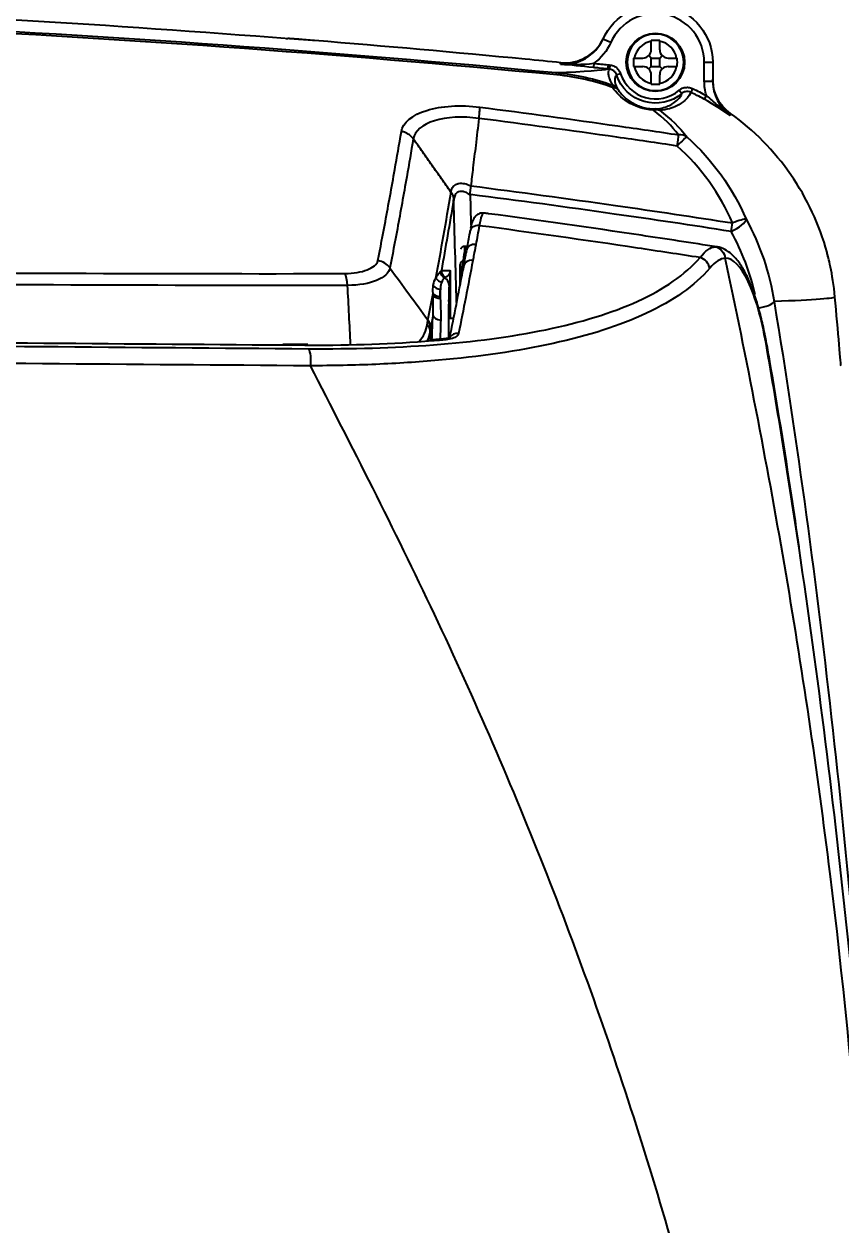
# Model space of a CAD drawing. Header units: millimetres. Extents: x 28 to 2974, y 8 to 3716.
# Drawn here: x 1285 to 1382, y 1238.7 to 1381.2 of the extents above; entities that cross this region are included whole.
import ezdxf

# ---------------------------------------------------------------- set-up
doc = ezdxf.new("R2010")
doc.units = ezdxf.units.MM
doc.layers.get('Defpoints').update_dxf_attribs({"linetype": 'CONTINUOUS'})
doc.layers.add('1LINE', color=7, linetype='CONTINUOUS')
doc.styles.add('Annotative', font='malgun.ttf')
doc.dimstyles.new('WOO', dxfattribs={"dimtxt": 20, "dimasz": 2, "dimexe": 1.25, "dimexo": 0.3, "dimgap": 1, "dimtad": 1, "dimdec": 1, "dimzin": 1, "dimdsep": 46, "dimtxsty": 'Annotative', "dimcen": 0, "dimclrd": 1, "dimclre": 1, "dimclrt": 2, "dimadec": 0, "dimazin": 0, "dimtfac": 1, "dimtdec": 1, "dimtofl": 0, "dimtmove": 0, "dimatfit": 3, "dimfxl": 0, "dimarcsym": 0})

# ---------------------------------------------------------------- blocks, each defined once
blk = doc.blocks.new('*D7')
at = {"layer": '1LINE', "color": 1, "lineweight": -2}
for p, q in [((989.17, 1143.86), (989.17, 1444.15)), ((1389.16, 1169.54), (1389.16, 1444.15)), ((991.17, 1442.9), (1387.16, 1442.9))]:
    blk.add_line(p, q, dxfattribs=at)
at = {"layer": '1LINE', "color": 1}
for points in [[(991.17, 1443.23), (991.17, 1442.56), (989.17, 1442.9)], [(1387.16, 1443.23), (1387.16, 1442.56), (1389.16, 1442.9)]]:
    blk.add_solid(points, dxfattribs=at)
at = {"layer": 'Defpoints', "color": 0}
for p in [(1389.16, 1442.9), (1389.16, 1169.24), (989.17, 1143.56)]:
    blk.add_point(p, dxfattribs=at)
at = {"layer": '1LINE', "color": 2, "insert": (1185.95, 1454.23), "char_height": 20, "attachment_point": 5, "style": 'Annotative'}
blk.add_mtext('400', dxfattribs=at)
blk = doc.blocks.new('*D9')
at = {"layer": '1LINE', "color": 1, "lineweight": -2}
for p, q in [((1189.67, 1384.41), (1485.11, 1384.41)), ((1483.86, 1382.41), (1483.86, 861.29)), ((1189.68, 859.29), (1485.11, 859.29))]:
    blk.add_line(p, q, dxfattribs=at)
at = {"layer": '1LINE', "color": 1}
for points in [[(1483.53, 1382.41), (1484.19, 1382.41), (1483.86, 1384.41)], [(1483.53, 861.29), (1484.19, 861.29), (1483.86, 859.29)]]:
    blk.add_solid(points, dxfattribs=at)
at = {"layer": 'Defpoints', "color": 0}
for p in [(1189.37, 1384.41), (1189.38, 859.29), (1483.86, 859.29)]:
    blk.add_point(p, dxfattribs=at)
at = {"layer": '1LINE', "color": 2, "insert": (1472.53, 1121.85), "char_height": 20, "attachment_point": 5, "rotation": 90, "style": 'Annotative'}
blk.add_mtext('525', dxfattribs=at)
blk = doc.blocks.new('*D14')
at = {"layer": '1LINE', "color": 1, "lineweight": -2}
for p, q in [((919.94, 1293.15), (919.94, 1507.21)), ((1389.18, 1168.86), (1389.18, 1507.21)), ((921.94, 1505.96), (1387.18, 1505.96))]:
    blk.add_line(p, q, dxfattribs=at)
at = {"layer": '1LINE', "color": 1}
for points in [[(921.94, 1506.29), (921.94, 1505.63), (919.94, 1505.96)], [(1387.18, 1506.29), (1387.18, 1505.63), (1389.18, 1505.96)]]:
    blk.add_solid(points, dxfattribs=at)
at = {"layer": 'Defpoints', "color": 0}
for p in [(1389.18, 1505.96), (919.94, 1292.85), (1389.18, 1168.56)]:
    blk.add_point(p, dxfattribs=at)
at = {"layer": '1LINE', "color": 2, "insert": (1154.56, 1517.29), "char_height": 20, "attachment_point": 5, "style": 'Annotative'}
blk.add_mtext('469', dxfattribs=at)

msp = doc.modelspace()

# ---------------------------------------------------------------- linework, layer by layer
at = {"layer": '1LINE', "linetype": 'Continuous'}
for p, q in [((1354.71, 1378.95), (1353.79, 1379.36)), ((1359.52, 1378.11), (1359.52, 1379.13)), ((1360.52, 1378.11), (1360.52, 1379.13)), ((1357.5, 1377.11), (1358.52, 1377.11)), ((1359.52, 1377.11), (1359.22, 1377.41)), ((1359.52, 1377.11), (1360.52, 1377.11)), ((1359.52, 1376.11), (1359.52, 1377.11)), ((1360.52, 1377.11), (1360.81, 1377.41)), ((1360.52, 1376.11), (1360.52, 1377.11)), ((1361.52, 1377.11), (1362.53, 1377.11)), ((1365.82, 1376.61), (1366.82, 1376.61)), ((1365.82, 1374.37), (1365.82, 1376.61)), ((1366.82, 1376.61), (1366.82, 1374.37)), ((1352.7, 1376.49), (1352.65, 1375.99)), ((1354.39, 1376.31), (1354.34, 1375.82)), ((1354.62, 1376.29), (1354.57, 1375.79)), ((1355.88, 1375.26), (1355.41, 1375.11)), ((1357.5, 1376.11), (1358.52, 1376.11)), ((1359.52, 1376.11), (1359.22, 1375.82)), ((1359.52, 1376.11), (1360.52, 1376.11)), ((1360.52, 1376.11), (1360.81, 1375.82)), ((1361.52, 1376.11), (1362.53, 1376.11)), ((1359.52, 1374.1), (1359.52, 1375.11)), ((1360.52, 1374.1), (1360.52, 1375.11)), ((1365.82, 1374.37), (1366.82, 1374.37)), ((1362.82, 1373.29), (1363.14, 1372.91)), ((1364.43, 1373.5), (1364.21, 1373.04)), ((1366.07, 1372.65), (1365.82, 1372.22)), ((1337.77, 1354.73), (1337.34, 1354.73)), ((1337.34, 1354.73), (1337.34, 1353.91)), ((1336.84, 1352.61), (1336.84, 1350.39)), ((1336.84, 1352.44), (1336.84, 1351.84)), ((1336.84, 1352.43), (1336.84, 1350.42)), ((1336.84, 1352.43), (1336.84, 1351.84)), ((1335.64, 1351.72), (1335.64, 1346.19)), ((1336.84, 1350.44), (1336.84, 1352.26)), ((1336.84, 1350.28), (1336.84, 1351.84)), ((1336.84, 1351.84), (1336.84, 1350.28)), ((1337.14, 1352.14), (1337.14, 1351.89)), ((1336.04, 1346.19), (1335.46, 1346.19))]:
    msp.add_line(p, q, dxfattribs=at)
msp.add_circle((1360.02, 1376.61), 3.46, dxfattribs=at)
msp.add_circle((1360.02, 1376.61), 3.46, dxfattribs=at)
at = {"layer": '1LINE', "linetype": 'Continuous', "extrusion": (0, 0, -1)}
msp.add_circle((-1360.02, 1376.61), 3.36, dxfattribs=at)
for radius, start, end in [(6.8, 23.803, 180), (4.85, 229.8855, 341.9219)]:
    msp.add_arc((-1360.02, 1376.61), radius, start, end, dxfattribs=at)
at = {"layer": '1LINE', "linetype": 'Continuous'}
for centre, radius, start, end in [((1360.02, 1376.61), 5.8, 0, 156.197), ((1360.02, 1376.61), 2.56, 101.2507, 168.7493), ((1358.52, 1378.11), 1, 270, 0), ((1360.02, 1376.61), 2.56, 11.2507, 78.7493), ((1361.52, 1378.11), 1, 180, 270), ((1360.02, 1376.61), 4.35, 198.0781, 310.1145), ((1360.02, 1376.61), 2.56, 191.2507, 258.7493), ((1358.52, 1375.11), 1, 0, 90), ((1360.02, 1376.61), 2.56, 281.2507, 348.7493), ((1361.52, 1375.11), 1, 90, 180), ((1379.43, 1353.76), 1, 12.5398, 15.2401)]:
    msp.add_arc(centre, radius, start, end, dxfattribs=at)
for centre, major_axis, ratio, start_param, end_param in [((1348.02, 1373.39), (0.19, 1.99), 0.113091, 5.7665, 6.253083), ((1354.65, 1372.94), (-0.887, -0.462), 0.993893, 3.262535, 3.910508), ((1354.79, 1372.74), (-0.814, -0.581), 0.782573, 3.162979, 4.04736), ((1359.64, 1370.07), (-0.055, -0.998), 0.204887, 2.622571, 3.12799), ((1360, 1370.07), (0.058, -0.998), 0.97731, 2.52283, 3.078697), ((1362.45, 1366.27), (-0.3, -1.98), 0.04774, 1.777684, 2.641058), ((1362.45, 1366.27), (1.34, 1.49), 0.075844, 0.154427, 1.372394), ((1362.45, 1366.27), (1.58, 1.22), 0.776744, 0.24599, 0.864995), ((1235.6, 978.8), (0, 1210), 0.087489, 5.022521, 5.033024), ((1237.59, 978.8), (0, 1212), 0.087344, 5.02998, 5.033037), ((1338.97, 1356.33), (-0.984, 0.178), 0.897058, 4.735273, 6.481707), ((1369.02, 1357.14), (1.76, 0.96), 0.276799, 4.562802, 6.070003), ((1369.02, 1357.14), (-0.31, -1.98), 0.050357, 1.257763, 1.777562), ((1369.02, 1357.14), (1.84, 0.79), 0.149206, 0.207083, 1.41915), ((1337.34, 1354.1), (-0.196, 0.039), 0.944031, 1.75635, 3.122954), ((1337.37, 1354.27), (-0.196, 0.039), 0.955174, 1.758687, 3.18277), ((1337.45, 1354.55), (-0.187, 0.072), 0.971867, 1.930626, 3.519742), ((1338.56, 1354.08), (-0.983, 0.181), 0.900501, 4.738678, 6.311653), ((1379.43, 1353.76), (0.976, 0.217), 0.999361, 6.283166, 6.330346), ((1326.81, 1351.26), (-1.96, 0.38), 0.908537, 3.886497, 4.758563), ((1337.34, 1352.61), (0.5, 0), 0.889708, 1.817079, 3.141595), ((1338.21, 1352.19), (-0.983, 0.184), 0.903384, 4.741684, 6.364576), ((1337.17, 1353.21), (-0.197, 0.036), 0.876021, 1.978434, 3.056846), ((1365.08, 1352.1), (-1.13, 0.98), 0.866158, 3.975416, 5.190546), ((1334.79, 1351.45), (-0.818, 0.575), 0.946841, 1.135583, 2.009849), ((1335.59, 1351.9), (-0.004, 1), 0.996195, 1.576932, 2.575942), ((1337.34, 1351.78), (0.5, 0), 0.843838, 2.057172, 3.141595), ((1336.95, 1351.88), (-0.199, 0.023), 0.793299, 2.247968, 2.878503), ((1337.01, 1352.31), (-0.197, 0.032), 0.813078, 2.189329, 3.205182), ((1337.02, 1352.32), (-0.197, 0.032), 0.814187, 2.185867, 2.885634), ((1334.48, 1350.58), (-0.989, 0.147), 0.894006, 0.704082, 1.702609), ((1334.45, 1349.62), (-0.998, -0.059), 0.818467, 0.526568, 1.522779), ((1334.47, 1349.37), (-0.997, -0.078), 0.797637, 0.479494, 1.508169), ((1335.52, 1339.49), (0, 9.4), 0.008727, 0.320575, 1.047281), ((1335.5, 1345.51), (0, 2.9), 0.008727, 5.708821, 6.291796), ((1335.53, 1346.04), (0, 2.9), 0.008727, 0.235669, 0.818698), ((1335.52, 1339.49), (0, 9.4), 0.008727, 5.940456, 6.206954), ((1372.17, 1348.03), (1.97, 0.32), 0.300512, 4.663246, 6.052476), ((1335.01, 1347.94), (-0.5, -0.007), 0.839515, 2.804833, 3.125531), ((1331.33, 1345.08), (-1.96, 0.38), 0.908055, 3.351208, 3.885167), ((1334.6, 1346.55), (-0.998, 0.061), 0.569154, 0.106199, 1.527557), ((1336.51, 1343.51), (-0.98, 0.201), 0.916616, 4.757627, 6.031553), ((1334.99, 1342.76), (-0.095, 0.995), 0.492074, 5.810995, 6.309755), ((1371.71, 1343.07), (1.48, 0.26), 0.308748, 6.008484, 6.263659)]:
    msp.add_ellipse(centre, major_axis=major_axis, ratio=ratio, start_param=start_param, end_param=end_param, dxfattribs=at)
for points, degree in [([(1316.55, 1379.39), (1274.24, 1382.73), (1231.81, 1384.41), (1189.37, 1384.41)], 3), ([(1189.37, 1382.94), (1242.53, 1382.94), (1295.64, 1380.39), (1348.22, 1375.38)], 3), ([(1348.3, 1375.11), (1295.7, 1380.14), (1242.55, 1382.69), (1189.37, 1382.69)], 3), ([(1348.8, 1376.56), (1350.87, 1376.36), (1352.97, 1377.56), (1353.84, 1379.45)], 3), ([(1348.73, 1376.4), (1350.82, 1376.19), (1352.94, 1377.43), (1353.79, 1379.36)], 3), ([(1354.71, 1378.95), (1354.27, 1377.96), (1353.57, 1377.11), (1352.7, 1376.49)], 3), ([(1360.52, 1379.21), (1360.18, 1379.22), (1359.85, 1379.22), (1359.52, 1379.21)], 3), ([(1359.52, 1379.21), (1359.52, 1379.18), (1359.52, 1379.15), (1359.52, 1379.13)], 3), ([(1360.52, 1379.13), (1360.52, 1379.15), (1360.52, 1379.18), (1360.52, 1379.21)], 3), ([(1357.42, 1377.11), (1357.41, 1376.78), (1357.41, 1376.45), (1357.42, 1376.11)], 3), ([(1357.5, 1377.11), (1357.48, 1377.11), (1357.45, 1377.11), (1357.42, 1377.11)], 3), ([(1362.61, 1377.11), (1362.59, 1377.11), (1362.56, 1377.11), (1362.53, 1377.11)], 3), ([(1362.61, 1376.11), (1362.62, 1376.45), (1362.62, 1376.78), (1362.61, 1377.11)], 3), ([(1348.22, 1375.38), (1351.74, 1375.51), (1353.77, 1375.69), (1354.34, 1375.82)], 3), ([(1348.22, 1375.38), (1350.56, 1375.15), (1352.88, 1374.65), (1354.97, 1373.89)], 3), ([(1348.73, 1376.4), (1350.02, 1376.27), (1351.32, 1376.36), (1352.7, 1376.49)], 3), ([(1352.65, 1375.99), (1351.22, 1376.14), (1349.95, 1376.27), (1348.73, 1376.4)], 3), ([(1352.7, 1376.49), (1353.26, 1376.43), (1353.83, 1376.37), (1354.39, 1376.31)], 3), ([(1354.57, 1375.79), (1354.49, 1375.8), (1354.42, 1375.81), (1354.34, 1375.82)], 3), ([(1354.39, 1376.31), (1354.47, 1376.31), (1354.55, 1376.3), (1354.62, 1376.29)], 3), ([(1357.42, 1376.11), (1357.45, 1376.11), (1357.48, 1376.11), (1357.5, 1376.11)], 3), ([(1362.53, 1376.11), (1362.56, 1376.11), (1362.59, 1376.11), (1362.61, 1376.11)], 3), ([(1354.93, 1373.6), (1352.91, 1374.37), (1350.6, 1374.89), (1348.3, 1375.11)], 3), ([(1359.52, 1374.1), (1359.52, 1374.07), (1359.52, 1374.05), (1359.52, 1374.02)], 3), ([(1359.52, 1374.02), (1359.85, 1374.01), (1360.18, 1374.01), (1360.52, 1374.02)], 3), ([(1360.52, 1374.02), (1360.52, 1374.05), (1360.52, 1374.07), (1360.52, 1374.1)], 3), ([(1366.07, 1372.65), (1365.9, 1373.21), (1365.82, 1373.78), (1365.82, 1374.37)], 3), ([(1368.91, 1370.54), (1367.61, 1371.47), (1366.82, 1373.01), (1366.82, 1374.61)], 3), ([(1366.82, 1374.37), (1366.82, 1372.78), (1367.6, 1371.24), (1368.89, 1370.31)], 3), ([(1364.43, 1373.5), (1364.98, 1373.23), (1365.53, 1372.95), (1366.07, 1372.65)], 3), ([(1362.76, 1368), (1361.98, 1369.01), (1361.01, 1370.01), (1359.79, 1370.94)], 3), ([(1360.51, 1370.91), (1361.83, 1369.92), (1362.89, 1368.85), (1363.75, 1367.76)], 3), ([(1368.89, 1370.31), (1367.98, 1370.95), (1366.99, 1371.57), (1365.82, 1372.22)], 3), ([(1339.06, 1369.95), (1339.06, 1369.95)], 1), ([(1331.27, 1367.53), (1331.27, 1367.53)], 1), ([(1335.74, 1361.2), (1331.27, 1367.53)], 1), ([(1369.18, 1357.53), (1367.68, 1361.02), (1365.45, 1364.11), (1362.6, 1366.67)], 3), ([(1363.75, 1367.76), (1366.79, 1365.02), (1369.18, 1361.7), (1370.79, 1357.98)], 3), ([(1333.95, 1350.99), (1334.56, 1354.27), (1335.16, 1357.67), (1335.75, 1361.2)], 3), ([(1335.75, 1361.2), (1335.75, 1361.2), (1335.75, 1361.2), (1335.74, 1361.2)], 3), ([(1338.1, 1361.95), (1338.1, 1361.95), (1338.1, 1361.95), (1338.1, 1361.94)], 3), ([(1336.06, 1360.28), (1335.58, 1357.4), (1335.09, 1354.6), (1334.6, 1351.89)], 3), ([(1339.64, 1358.68), (1339.46, 1358.7), (1339.28, 1358.22), (1339.1, 1357.21)], 3), ([(1339.1, 1357.21), (1338.97, 1356.46), (1338.83, 1355.71), (1338.7, 1354.97)], 3), ([(1370.79, 1357.98), (1372.45, 1354.89), (1373.57, 1351.64), (1374.11, 1348.21)], 3), ([(1337.65, 1354.55), (1337.76, 1355.14), (1337.86, 1355.73), (1337.97, 1356.33)], 3), ([(1337.99, 1356.48), (1337.96, 1356.4), (1337.94, 1356.25)], 2), ([(1371.86, 1349.02), (1371.27, 1351.64), (1370.32, 1354.14), (1369.02, 1356.52)], 3), ([(1337.34, 1353.91), (1337.35, 1353.97), (1337.36, 1354.02), (1337.37, 1354.07)], 3), ([(1337.37, 1354.07), (1337.39, 1354.18), (1337.42, 1354.28), (1337.45, 1354.36)], 3), ([(1337.57, 1354.23), (1337.56, 1354.18), (1337.55, 1354.12), (1337.54, 1354.06)], 3), ([(1337.65, 1354.55), (1337.62, 1354.46), (1337.59, 1354.35), (1337.57, 1354.23)], 3), ([(1365.32, 1353.42), (1365.96, 1354.25), (1366.55, 1354.67), (1367.1, 1354.7)], 3), ([(1367.1, 1354.7), (1367.17, 1354.71), (1367.25, 1354.7), (1367.32, 1354.69)], 3), ([(1367.1, 1354.7), (1367.72, 1354.6), (1368.25, 1354.01), (1368.3, 1353.35)], 3), ([(1338.34, 1353.08), (1337.78, 1350.09), (1337.22, 1347.2), (1336.65, 1344.42)], 3), ([(1368.3, 1353.35), (1367.73, 1353.31), (1367.13, 1352.92), (1366.47, 1352.16)], 3), ([(1323.47, 1350.12), (1323.43, 1350.72), (1323.3, 1351.26), (1323.14, 1351.52)], 3), ([(1328.49, 1352.19), (1330, 1350.13), (1331.5, 1348.07), (1333.01, 1346.01)], 3), ([(1333.64, 1350.12), (1333.7, 1350.48), (1333.8, 1350.77), (1333.95, 1350.99)], 3), ([(1334.47, 1351.74), (1334.52, 1351.79), (1334.57, 1351.84), (1334.6, 1351.89)], 3), ([(1334.99, 1351.01), (1334.72, 1351.15), (1334.52, 1351.43), (1334.47, 1351.74)], 3), ([(1335.06, 1351.04), (1335.04, 1351.03), (1335.02, 1351.02), (1334.99, 1351.01)], 3), ([(1335.52, 1350.12), (1335.52, 1350.49), (1335.31, 1350.84), (1334.99, 1351.01)], 3), ([(1335.6, 1343.93), (1336.12, 1346.49), (1336.64, 1349.14), (1337.15, 1351.88)], 3), ([(1335.63, 1351.86), (1335.63, 1351.83), (1335.63, 1351.8), (1335.64, 1351.77)], 3), ([(1335.64, 1351.77), (1335.64, 1351.75), (1335.64, 1351.74), (1335.64, 1351.72)], 3), ([(1337.02, 1351.22), (1337.04, 1351.4), (1337.05, 1351.57), (1337.06, 1351.74)], 3), ([(1337.06, 1351.74), (1337.08, 1351.88), (1337.09, 1352.02), (1337.11, 1352.16)], 3), ([(1337.11, 1352.16), (1337.11, 1352.16), (1337.11, 1352.17), (1337.11, 1352.17)], 3), ([(1337.21, 1352.28), (1337.19, 1352.15), (1337.17, 1352.02), (1337.15, 1351.88)], 3), ([(1337.2, 1352.29), (1337.2, 1352.24)], 1), ([(1337.21, 1352.3), (1337.21, 1352.3), (1337.21, 1352.29), (1337.21, 1352.28)], 3), ([(1323.83, 1343.08), (1323.71, 1345.43), (1323.59, 1347.77), (1323.47, 1350.12)], 3), ([(1333.61, 1349.16), (1333.59, 1349.52), (1333.6, 1349.84), (1333.64, 1350.12)], 3), ([(1334.48, 1349.68), (1334.44, 1349.43), (1334.43, 1349.13), (1334.45, 1348.8)], 3), ([(1334.47, 1348.57), (1334.47, 1349), (1334.48, 1349.37), (1334.48, 1349.68)], 3), ([(1333.01, 1346.01), (1333.21, 1347.05), (1333.41, 1348.1), (1333.61, 1349.16)], 3), ([(1333.61, 1348.94), (1333.61, 1349.01), (1333.61, 1349.09), (1333.61, 1349.16)], 3), ([(1333.61, 1346.55), (1333.68, 1347.46), (1333.62, 1348.25), (1333.61, 1348.94)], 3), ([(1334.45, 1348.8), (1334.45, 1348.73), (1334.46, 1348.65), (1334.47, 1348.57)], 3), ([(1334.47, 1348.57), (1334.49, 1347.85), (1334.56, 1346.98), (1334.52, 1345.99)], 3), ([(1374.11, 1348.21), (1379.64, 1314.55), (1383.32, 1280.28), (1385.64, 1245.46)], 3), ([(1335.51, 1347.94), (1335.52, 1347.96), (1335.52, 1348.02)], 2), ([(1331.95, 1343.45), (1332.49, 1344.05), (1332.82, 1344.76), (1332.93, 1345.49)], 3), ([(1332.93, 1345.49), (1333.12, 1345.23), (1333.24, 1344.93), (1333.25, 1344.63)], 3), ([(1333.61, 1346.55), (1333.51, 1346.06), (1333.42, 1345.57), (1333.32, 1345.08)], 3), ([(1333.48, 1343.61), (1333.51, 1344.65), (1333.55, 1345.64), (1333.61, 1346.55)], 3), ([(1334.52, 1345.99), (1334.5, 1345.29), (1334.48, 1344.55), (1334.46, 1343.77)], 3), ([(1333.25, 1344.63), (1333.2, 1344.24), (1333.08, 1343.85), (1332.89, 1343.48)], 3), ([(1333.32, 1345.08), (1333.3, 1344.96), (1333.28, 1344.8), (1333.25, 1344.63)], 3), ([(1333.25, 1344.63), (1333.27, 1344.1), (1333.29, 1343.56)], 2), ([(1318.16, 1343.09), (1315.79, 1343.1)], 1), ([(1318.29, 1343), (1317.49, 1343), (1316.7, 1343.01), (1315.9, 1343.01)], 3), ([(1318.16, 1343.07), (1318.21, 1343.08), (1318.25, 1343.06), (1318.29, 1343)], 3), ([(1318.73, 1343.08), (1318.17, 1343.08)], 1), ([(1318.87, 1342.99), (1318.68, 1342.99), (1318.48, 1342.99), (1318.29, 1343)], 3), ([(1318.82, 1342.6), (1319.04, 1342.27), (1319.14, 1341.3), (1319.03, 1340.57)], 3), ([(1333.52, 1343.52), (1328.84, 1343.14), (1323.96, 1342.97), (1318.87, 1342.99)], 3), ([(1334.88, 1343.76), (1333.32, 1343.61)], 1), ([(1335.13, 1343.67), (1334.59, 1343.61), (1334.06, 1343.57), (1333.52, 1343.52)], 3), ([(1377.07, 1318.91), (1375.86, 1327.03), (1374.56, 1335.13), (1373.15, 1343.2)], 3)]:
    msp.add_open_spline(points, degree=degree, dxfattribs=at)
for points, knots in [([(1353.84, 1379.45), (1353.84, 1379.45), (1353.84, 1379.45), (1353.83, 1379.44), (1353.83, 1379.43), (1353.81, 1379.4), (1353.81, 1379.39), (1353.8, 1379.37), (1353.8, 1379.36), (1353.79, 1379.36)], [0, 0, 0, 0, 0.001326, 0.001326, 0.565661, 0.565661, 0.917008, 0.917008, 1, 1, 1, 1]), ([(1318.49, 1379.28), (1318.19, 1379.3), (1317.63, 1379.34), (1316.97, 1379.39), (1316.58, 1379.41), (1316.56, 1379.42), (1316.39, 1379.42), (1316.29, 1379.41), (1316.22, 1379.39), (1316.18, 1379.38)], [0, 0, 0, 0, 0.23841, 0.507727, 0.777979, 0.920478, 0.938826, 0.968677, 1, 1, 1, 1]), ([(1316.55, 1379.42), (1316.55, 1379.41), (1316.55, 1379.41), (1316.55, 1379.4), (1316.55, 1379.4), (1316.55, 1379.39), (1316.55, 1379.39), (1316.55, 1379.39)], [0, 0, 0, 0, 0.384684, 0.384684, 0.806631, 0.806631, 1, 1, 1, 1]), ([(1319.55, 1379.19), (1319.21, 1379.22), (1318.87, 1379.25), (1318.24, 1379.3), (1317.93, 1379.32), (1317.41, 1379.36), (1317.18, 1379.38), (1316.82, 1379.4), (1316.69, 1379.41), (1316.57, 1379.42), (1316.55, 1379.42), (1316.55, 1379.42)], [0, 0, 0, 0, 0.215644, 0.215644, 0.431282, 0.431282, 0.646572, 0.646572, 0.861284, 0.861284, 1, 1, 1, 1]), ([(1348.8, 1376.56), (1347.39, 1376.7), (1345.98, 1376.84), (1336.23, 1377.78), (1327.89, 1378.52), (1319.55, 1379.19)], [0, 0, 0, 0, 0.144841, 0.144841, 1, 1, 1, 1]), ([(1348.73, 1376.4), (1348.73, 1376.41), (1348.73, 1376.41), (1348.75, 1376.46), (1348.76, 1376.48), (1348.78, 1376.52), (1348.79, 1376.54), (1348.8, 1376.56)], [0, 0, 0, 0, 0.08343, 0.08343, 0.542209, 0.542209, 1, 1, 1, 1]), ([(1354.34, 1375.82), (1354.01, 1375.85), (1353.68, 1375.88), (1353.12, 1375.94), (1352.88, 1375.97), (1352.65, 1375.99)], [0, 0, 0, 0, 0.586729, 0.586729, 1, 1, 1, 1]), ([(1354.97, 1373.89), (1354.48, 1374.71), (1354.47, 1375.06), (1354.43, 1375.58), (1354.49, 1375.7), (1354.57, 1375.79)], [0, 0, 0, 0, 0.5, 0.5, 1, 1, 1, 1]), ([(1355.41, 1375.11), (1355.37, 1375.22), (1355.32, 1375.32), (1355.18, 1375.5), (1355.1, 1375.57), (1354.91, 1375.7), (1354.81, 1375.74), (1354.66, 1375.78), (1354.61, 1375.79), (1354.57, 1375.79)], [0, 0, 0, 0, 0.294778, 0.294778, 0.589553, 0.589553, 0.884326, 0.884326, 1, 1, 1, 1]), ([(1354.62, 1376.29), (1354.69, 1376.28), (1354.75, 1376.27), (1354.98, 1376.21), (1355.14, 1376.15), (1355.42, 1375.96), (1355.55, 1375.84), (1355.75, 1375.58), (1355.83, 1375.42), (1355.88, 1375.26)], [0, 0, 0, 0, 0.115671, 0.115671, 0.410443, 0.410443, 0.705222, 0.705222, 1, 1, 1, 1]), ([(1354.93, 1373.6), (1354.92, 1373.7), (1354.92, 1373.78), (1354.94, 1373.86), (1354.95, 1373.88), (1354.97, 1373.89)], [0, 0, 0, 0, 0.610019, 0.610019, 1, 1, 1, 1]), ([(1355.41, 1375.11), (1355.32, 1375.03), (1355.24, 1374.92), (1355.18, 1374.48), (1355.14, 1374.2), (1355.48, 1373.51)], [0, 0, 0, 0, 0.5, 0.5, 1, 1, 1, 1]), ([(1359.79, 1370.94), (1358.64, 1371), (1357.51, 1371.41), (1355.9, 1372.44), (1355.35, 1373.02), (1354.93, 1373.6)], [0, 0, 0, 0, 0.5, 0.5, 1, 1, 1, 1]), ([(1355.48, 1373.51), (1355.48, 1373.5), (1355.49, 1373.49), (1355.52, 1373.44), (1355.55, 1373.39), (1355.59, 1373.34)], [0, 0, 0, 0, 0.371117, 0.371117, 1, 1, 1, 1]), ([(1355.59, 1373.34), (1355.92, 1372.86), (1356.35, 1372.39), (1357.35, 1371.74), (1357.74, 1371.53), (1358.66, 1371.21), (1359.19, 1371.1), (1359.7, 1371.07)], [0, 0, 0, 0, 0.5, 0.5, 0.75, 0.75, 1, 1, 1, 1]), ([(1360, 1371.07), (1360.79, 1371.12), (1361.28, 1371.31), (1362.07, 1371.69), (1362.35, 1371.9), (1362.97, 1372.44), (1363.11, 1372.73), (1363.14, 1372.91)], [0, 0, 0, 0, 0.25, 0.25, 0.5, 0.5, 1, 1, 1, 1]), ([(1364.21, 1373.04), (1364.18, 1372.85), (1364.01, 1372.51), (1363.27, 1371.87), (1362.95, 1371.63), (1362.02, 1371.19), (1361.45, 1370.97), (1360.51, 1370.91)], [0, 0, 0, 0, 0.5, 0.5, 0.75, 0.75, 1, 1, 1, 1]), ([(1362.82, 1373.29), (1362.87, 1373.33), (1362.92, 1373.37), (1363.12, 1373.5), (1363.28, 1373.56), (1363.61, 1373.64), (1363.78, 1373.65), (1364.11, 1373.61), (1364.28, 1373.57), (1364.43, 1373.5)], [0, 0, 0, 0, 0.115776, 0.115776, 0.410526, 0.410526, 0.705263, 0.705263, 1, 1, 1, 1]), ([(1364.21, 1373.04), (1364.11, 1373.09), (1364, 1373.12), (1363.78, 1373.15), (1363.67, 1373.14), (1363.45, 1373.09), (1363.34, 1373.05), (1363.21, 1372.96), (1363.17, 1372.94), (1363.14, 1372.91)], [0, 0, 0, 0, 0.29472, 0.29472, 0.589446, 0.589446, 0.88421, 0.88421, 1, 1, 1, 1]), ([(1365.82, 1372.22), (1365.53, 1372.38), (1365.24, 1372.53), (1364.7, 1372.81), (1364.46, 1372.93), (1364.21, 1373.04)], [0, 0, 0, 0, 0.552419, 0.552419, 1, 1, 1, 1]), ([(1366.07, 1372.65), (1366.56, 1372.24), (1367.02, 1371.82), (1367.94, 1371.03), (1368.4, 1370.65), (1368.89, 1370.31)], [0, 0, 0, 0, 0.5, 0.5, 1, 1, 1, 1]), ([(1329.85, 1368.39), (1330.05, 1369.45), (1331.15, 1370.37), (1334.59, 1371.44), (1336.88, 1371.58), (1339.18, 1371.29)], [0, 0, 0, 0, 0.5, 0.5, 1, 1, 1, 1]), ([(1339.06, 1369.95), (1339.08, 1370.17), (1339.11, 1370.38), (1339.14, 1370.76), (1339.16, 1370.94), (1339.17, 1371.14), (1339.18, 1371.19), (1339.18, 1371.26), (1339.18, 1371.27), (1339.18, 1371.29)], [0, 0, 0, 0, 0.390313, 0.390313, 0.780627, 0.780627, 0.942552, 0.942552, 1, 1, 1, 1]), ([(1339.18, 1371.29), (1344.65, 1370.58), (1350.11, 1369.84), (1357.96, 1368.71), (1360.36, 1368.36), (1362.76, 1368)], [0, 0, 0, 0, 0.69465, 0.69465, 1, 1, 1, 1]), ([(1359.7, 1371.07), (1359.72, 1371.07), (1359.74, 1371.07), (1359.8, 1371.07), (1359.84, 1371.07), (1359.9, 1371.07), (1359.93, 1371.07), (1359.98, 1371.07), (1359.99, 1371.07), (1360, 1371.07)], [0, 0, 0, 0, 0.127464, 0.127464, 0.386326, 0.386326, 0.688797, 0.688797, 1, 1, 1, 1]), ([(1360.51, 1370.91), (1360.47, 1370.93), (1360.42, 1370.93), (1360.3, 1370.95), (1360.23, 1370.95), (1360.08, 1370.95), (1360, 1370.95), (1359.87, 1370.94), (1359.83, 1370.94), (1359.79, 1370.94)], [0, 0, 0, 0, 0.286019, 0.286019, 0.591939, 0.591939, 0.866705, 0.866705, 1, 1, 1, 1]), ([(1339.06, 1369.95), (1337.14, 1370.21), (1335.21, 1370.12), (1332.34, 1369.23), (1331.42, 1368.44), (1331.27, 1367.53)], [0, 0, 0, 0, 0.5, 0.5, 1, 1, 1, 1]), ([(1339.06, 1369.95), (1338.93, 1368.88), (1338.8, 1367.81), (1338.57, 1365.85), (1338.46, 1364.97), (1338.27, 1363.37), (1338.19, 1362.66), (1338.1, 1361.95)], [0, 0, 0, 0, 0.401488, 0.401488, 0.73401, 0.73401, 1, 1, 1, 1]), ([(1362.6, 1366.67), (1360.21, 1367.03), (1357.82, 1367.38), (1349.97, 1368.5), (1344.52, 1369.25), (1339.06, 1369.95)], [0, 0, 0, 0, 0.305429, 0.305429, 1, 1, 1, 1]), ([(1368.91, 1370.54), (1368.91, 1370.52), (1368.91, 1370.51), (1368.91, 1370.47), (1368.91, 1370.46), (1368.9, 1370.4), (1368.9, 1370.38), (1368.9, 1370.34), (1368.89, 1370.33), (1368.89, 1370.31)], [0, 0, 0, 0, 0.372962, 0.372962, 0.787574, 0.787574, 0.916096, 0.916096, 1, 1, 1, 1]), ([(1380.4, 1354.03), (1379.49, 1357.35), (1378.05, 1360.43), (1374.12, 1366.09), (1371.71, 1368.54), (1368.91, 1370.54)], [0, 0, 0, 0, 0.5, 0.5, 1, 1, 1, 1]), ([(1327.07, 1353.06), (1327.36, 1354.58), (1327.66, 1356.13), (1328.33, 1359.71), (1328.7, 1361.77), (1329.33, 1365.35), (1329.59, 1366.86), (1329.85, 1368.39)], [0, 0, 0, 0, 0.31465, 0.31465, 0.716469, 0.716469, 1, 1, 1, 1]), ([(1331.27, 1367.53), (1331.15, 1367.71), (1330.99, 1367.86), (1330.64, 1368.12), (1330.44, 1368.22), (1330.14, 1368.33), (1330.04, 1368.35), (1329.91, 1368.38), (1329.88, 1368.38), (1329.85, 1368.39)], [0, 0, 0, 0, 0.387477, 0.387477, 0.774954, 0.774954, 0.94272, 0.94272, 1, 1, 1, 1]), ([(1331.27, 1367.53), (1331.01, 1366), (1330.75, 1364.5), (1330.12, 1360.91), (1329.75, 1358.85), (1329.08, 1355.26), (1328.79, 1353.71), (1328.49, 1352.19)], [0, 0, 0, 0, 0.283407, 0.283407, 0.685296, 0.685296, 1, 1, 1, 1]), ([(1335.74, 1361.2), (1335.74, 1361.2), (1335.74, 1361.2), (1335.75, 1361.29), (1335.77, 1361.38), (1335.86, 1361.65), (1335.96, 1361.82), (1336.22, 1362.05), (1336.36, 1362.13), (1336.57, 1362.19), (1336.62, 1362.21), (1336.87, 1362.26), (1337.1, 1362.25), (1337.59, 1362.16), (1337.85, 1362.07), (1338.1, 1361.95), (1338.1, 1361.95), (1338.1, 1361.95)], [0, 0, 0, 0, 0.000016, 0.000016, 0.101993, 0.101993, 0.330848, 0.330848, 0.506058, 0.506058, 0.55922, 0.55922, 0.769596, 0.769596, 0.999984, 0.999984, 1, 1, 1, 1]), ([(1335.75, 1361.2), (1335.87, 1361.03), (1335.96, 1360.84), (1336.04, 1360.56), (1336.05, 1360.47), (1336.06, 1360.34), (1336.06, 1360.31), (1336.06, 1360.28)], [0, 0, 0, 0, 0.627083, 0.627083, 0.913016, 0.913016, 1, 1, 1, 1]), ([(1338.06, 1360.8), (1338, 1360.86), (1337.93, 1360.92), (1337.68, 1361.09), (1337.47, 1361.19), (1337.15, 1361.27), (1337.02, 1361.29), (1336.86, 1361.28), (1336.84, 1361.27), (1336.69, 1361.25), (1336.59, 1361.2), (1336.46, 1361.12), (1336.43, 1361.09), (1336.29, 1360.95), (1336.2, 1360.81), (1336.1, 1360.5), (1336.07, 1360.34), (1336.06, 1360.15)], [0, 0, 0, 0, 0.076317, 0.076317, 0.286529, 0.286529, 0.41982, 0.41982, 0.451498, 0.451498, 0.580757, 0.580757, 0.630457, 0.630457, 0.820954, 0.820954, 1, 1, 1, 1]), ([(1338.1, 1361.94), (1338.07, 1361.73), (1338.03, 1361.51), (1337.99, 1361.2), (1337.97, 1361.1), (1337.98, 1360.97), (1337.99, 1360.94), (1338, 1360.91)], [0, 0, 0, 0, 0.620392, 0.620392, 0.910545, 0.910545, 1, 1, 1, 1]), ([(1338, 1360.91), (1338.02, 1360.88), (1338.03, 1360.84), (1338.05, 1360.81), (1338.05, 1360.8), (1338.06, 1360.8)], [0, 0, 0, 0, 0.911287, 0.911287, 1, 1, 1, 1]), ([(1369.02, 1356.52), (1364.39, 1357.24), (1359.77, 1357.93), (1349.45, 1359.41), (1343.75, 1360.18), (1338.03, 1360.91), (1338.02, 1360.91), (1338, 1360.91)], [0, 0, 0, 0, 0.448203, 0.448203, 0.998347, 0.998347, 1, 1, 1, 1]), ([(1338.1, 1361.94), (1338.1, 1361.94), (1338.1, 1361.94), (1343.83, 1361.21), (1349.56, 1360.43), (1359.92, 1358.95), (1364.55, 1358.25), (1369.18, 1357.53)], [0, 0, 0, 0, 0.000004, 0.000004, 0.552308, 0.552308, 1, 1, 1, 1]), ([(1336.06, 1360.15), (1336.06, 1360.16), (1336.06, 1360.16), (1336.06, 1360.2), (1336.06, 1360.24), (1336.06, 1360.28)], [0, 0, 0, 0, 0.092598, 0.092598, 1, 1, 1, 1]), ([(1339.64, 1358.67), (1339.5, 1358.69), (1339.18, 1358.72), (1338.74, 1358.45), (1338.48, 1358.13), (1338.29, 1357.75), (1338.16, 1357.35), (1338.08, 1357), (1338.06, 1356.88)], [0, 0, 0, 0, 0.099872, 0.244488, 0.386399, 0.567605, 0.860352, 1, 1, 1, 1]), ([(1367.33, 1354.69), (1364.32, 1355.16), (1355.29, 1356.52), (1346.07, 1357.9), (1339.84, 1358.67), (1339.65, 1358.7)], [0, 0, 0, 0, 0.326283, 0.979685, 1, 1, 1, 1]), ([(1365.32, 1353.42), (1362.84, 1353.8), (1360.36, 1354.18), (1351.63, 1355.49), (1345.37, 1356.38), (1339.1, 1357.21)], [0, 0, 0, 0, 0.283905, 0.283905, 1, 1, 1, 1]), ([(1337.34, 1354.72), (1337.3, 1354.73), (1337.21, 1354.73), (1337.09, 1354.67), (1336.98, 1354.59), (1336.91, 1354.5), (1336.89, 1354.45), (1336.88, 1354.42)], [0, 0, 0, 0, 0.180446, 0.456893, 0.681909, 0.872119, 1, 1, 1, 1]), ([(1337.22, 1353.04), (1337.25, 1353.25), (1337.27, 1353.45), (1337.31, 1353.73), (1337.33, 1353.82), (1337.34, 1353.91)], [0, 0, 0, 0, 0.629382, 0.629382, 1, 1, 1, 1]), ([(1337.54, 1354.06), (1337.5, 1353.9), (1337.47, 1353.72), (1337.41, 1353.41), (1337.39, 1353.29), (1337.36, 1353.16)], [0, 0, 0, 0, 0.622734, 0.622734, 1, 1, 1, 1]), ([(1337.45, 1354.36), (1337.46, 1354.39), (1337.47, 1354.41), (1337.53, 1354.54), (1337.58, 1354.62), (1337.66, 1354.71), (1337.7, 1354.73), (1337.73, 1354.73)], [0, 0, 0, 0, 0.123728, 0.123728, 0.619907, 0.619907, 1, 1, 1, 1]), ([(1338.7, 1354.97), (1338.68, 1354.91), (1338.67, 1354.86), (1338.59, 1354.45), (1338.52, 1354.11), (1338.42, 1353.53), (1338.39, 1353.31), (1338.34, 1353.08)], [0, 0, 0, 0, 0.088819, 0.088819, 0.641294, 0.641294, 1, 1, 1, 1]), ([(1373.18, 1343.32), (1373.14, 1343.59), (1372.97, 1344.58), (1372.61, 1346.2), (1372.09, 1348.12), (1371.49, 1349.88), (1370.81, 1351.44), (1370.03, 1352.77), (1369.2, 1353.78), (1368.3, 1354.38), (1367.67, 1354.69), (1367.33, 1354.69), (1367.31, 1354.69)], [0, 0, 0, 0, 0.04383, 0.163204, 0.284269, 0.408267, 0.536053, 0.667264, 0.80334, 0.905311, 0.994231, 1, 1, 1, 1]), ([(1380.46, 1353.72), (1380.46, 1353.74), (1380.45, 1353.77), (1380.43, 1353.87), (1380.41, 1353.95), (1380.4, 1354.03)], [0, 0, 0, 0, 0.234978, 0.234978, 1, 1, 1, 1]), ([(1189.38, 860.85), (1201.84, 860.82), (1214.13, 862.22), (1232.22, 866.45), (1238.24, 868.24), (1249.97, 872.46), (1255.67, 874.89), (1266.72, 880.4), (1272.06, 883.48), (1282.38, 890.33), (1287.38, 894.13), (1296.89, 902.19), (1301.4, 906.42), (1310.1, 915.21), (1314.29, 919.79), (1326.33, 933.96), (1333.7, 944.05), (1347.02, 965.23), (1352.88, 976.15), (1363.2, 998.55), (1367.66, 1010.04), (1373.41, 1027.63), (1375.17, 1033.55), (1378.39, 1045.53), (1379.85, 1051.7), (1383.63, 1070.06), (1385.4, 1082.35), (1387.15, 1100.84), (1387.59, 1107), (1388.23, 1119.39), (1388.42, 1125.59), (1388.74, 1144.28), (1388.55, 1156.83), (1387.87, 1181.69), (1387.41, 1194.07), (1385.64, 1231.21), (1383.77, 1255.8), (1379.25, 1292.48), (1377.44, 1304.69), (1373.22, 1329.23), (1370.85, 1341.43), (1368.3, 1353.35)], [0, 0, 0, 0, 0.0625, 0.0625, 0.09375, 0.09375, 0.125, 0.125, 0.15625, 0.15625, 0.1875, 0.1875, 0.21875, 0.21875, 0.25, 0.25, 0.3125, 0.3125, 0.375, 0.375, 0.4375, 0.4375, 0.46875, 0.46875, 0.5, 0.5, 0.5625, 0.5625, 0.59375, 0.59375, 0.625, 0.625, 0.6875, 0.6875, 0.75, 0.75, 0.875, 0.875, 0.9375, 0.9375, 1, 1, 1, 1]), ([(1318.82, 1342.6), (1323.99, 1342.56), (1328.94, 1342.7), (1338.39, 1343.43), (1342.93, 1344.01), (1351.11, 1345.71), (1354.81, 1346.82), (1361.05, 1349.67), (1363.54, 1351.38), (1365.32, 1353.42)], [0, 0, 0, 0, 0.25, 0.25, 0.5, 0.5, 0.75, 0.75, 1, 1, 1, 1]), ([(1323.14, 1351.52), (1324.19, 1351.52), (1325.09, 1351.7), (1326.49, 1352.24), (1326.98, 1352.61), (1327.07, 1353.06)], [0, 0, 0, 0, 0.5, 0.5, 1, 1, 1, 1]), ([(1336.84, 1351.78), (1336.84, 1351.94), (1336.84, 1352.1), (1336.84, 1352.37), (1336.84, 1352.49), (1336.84, 1352.61)], [0, 0, 0, 0, 0.538358, 0.538358, 1, 1, 1, 1]), ([(1337.11, 1352.17), (1337.13, 1352.36), (1337.15, 1352.54), (1337.19, 1352.82), (1337.2, 1352.93), (1337.22, 1353.04)], [0, 0, 0, 0, 0.5989, 0.5989, 1, 1, 1, 1]), ([(1337.36, 1353.16), (1337.33, 1352.96), (1337.29, 1352.74), (1337.24, 1352.44), (1337.23, 1352.37), (1337.21, 1352.3)], [0, 0, 0, 0, 0.772297, 0.772297, 1, 1, 1, 1]), ([(1373.15, 1343.2), (1372.63, 1346.2), (1371.88, 1348.78), (1370.17, 1352.38), (1369.22, 1353.38), (1368.3, 1353.35)], [0, 0, 0, 0, 0.5, 0.5, 1, 1, 1, 1]), ([(1381.33, 1348.73), (1381.21, 1350.14), (1380.99, 1351.39), (1380.61, 1353.2), (1380.46, 1353.72), (1380.46, 1353.72)], [0, 0, 0, 0, 0.5, 0.5, 1, 1, 1, 1]), ([(1380.52, 1353.48), (1380.51, 1353.52), (1380.48, 1353.64), (1380.48, 1353.67), (1380.47, 1353.69), (1380.47, 1353.69)], [0, 0, 0, 0, 0.292777, 0.882122, 1, 1, 1, 1]), ([(1189.37, 1351.97), (1212.03, 1351.94), (1234.63, 1351.85), (1279.41, 1351.61), (1301.51, 1351.47), (1323.14, 1351.52)], [0, 0, 0, 0, 0.5, 0.5, 1, 1, 1, 1]), ([(1366.47, 1352.16), (1364.66, 1350.07), (1362.13, 1348.3), (1355.79, 1345.32), (1352.03, 1344.14), (1343.69, 1342.3), (1339.08, 1341.65), (1331.85, 1341.01), (1329.37, 1340.85), (1324.28, 1340.63), (1321.64, 1340.58), (1319.03, 1340.57)], [0, 0, 0, 0, 0.25, 0.25, 0.5, 0.5, 0.75, 0.75, 0.875, 0.875, 1, 1, 1, 1]), ([(1328.49, 1352.19), (1328.4, 1351.58), (1327.8, 1351.07), (1326.01, 1350.33), (1324.83, 1350.12), (1323.47, 1350.12)], [0, 0, 0, 0, 0.5, 0.5, 1, 1, 1, 1]), ([(1333.95, 1350.99), (1334.02, 1351.14), (1334.1, 1351.27), (1334.28, 1351.53), (1334.39, 1351.65), (1334.47, 1351.74)], [0, 0, 0, 0, 0.427502, 0.427502, 1, 1, 1, 1]), ([(1334.6, 1351.89), (1334.68, 1351.89), (1334.76, 1351.89), (1335.03, 1351.89), (1335.21, 1351.89), (1335.44, 1351.88), (1335.5, 1351.89), (1335.58, 1351.87), (1335.6, 1351.91), (1335.62, 1351.89), (1335.63, 1351.88), (1335.63, 1351.87), (1335.63, 1351.86), (1335.63, 1351.86)], [0, 0, 0, 0, 0.238499, 0.238499, 0.762769, 0.762769, 0.928475, 0.928475, 0.987372, 0.987372, 0.996094, 0.996094, 1, 1, 1, 1]), ([(1334.99, 1351.01), (1334.93, 1350.98), (1334.86, 1350.92), (1334.74, 1350.73), (1334.69, 1350.62), (1334.64, 1350.5)], [0, 0, 0, 0, 0.576529, 0.576529, 1, 1, 1, 1]), ([(1335.64, 1351.77), (1335.63, 1351.82), (1335.63, 1351.79), (1335.62, 1351.76), (1335.62, 1351.74), (1335.61, 1351.69), (1335.6, 1351.66), (1335.59, 1351.6), (1335.57, 1351.58), (1335.54, 1351.5), (1335.52, 1351.45), (1335.44, 1351.35), (1335.4, 1351.29), (1335.25, 1351.15), (1335.16, 1351.09), (1335.06, 1351.04)], [0, 0, 0, 0, 0.015625, 0.015625, 0.03125, 0.03125, 0.0625, 0.0625, 0.125, 0.125, 0.25, 0.25, 0.5, 0.5, 1, 1, 1, 1]), ([(1335.64, 1351.72), (1335.63, 1351.43), (1335.63, 1351.31), (1335.62, 1351.07), (1335.61, 1350.99), (1335.6, 1350.76), (1335.59, 1350.65), (1335.57, 1350.46), (1335.56, 1350.38), (1335.54, 1350.25), (1335.53, 1350.22), (1335.52, 1350.12)], [0, 0, 0, 0, 0.125, 0.125, 0.25, 0.25, 0.5, 0.5, 0.75, 0.75, 1, 1, 1, 1]), ([(1323.47, 1350.12), (1301.79, 1350.07), (1279.64, 1350.21), (1234.75, 1350.44), (1212.09, 1350.53), (1189.37, 1350.56)], [0, 0, 0, 0, 0.5, 0.5, 1, 1, 1, 1]), ([(1334.64, 1350.5), (1334.57, 1350.32), (1334.52, 1350.08), (1334.49, 1349.76), (1334.48, 1349.72), (1334.48, 1349.68)], [0, 0, 0, 0, 0.883739, 0.883739, 1, 1, 1, 1]), ([(1335.52, 1350.12), (1335.51, 1350), (1335.5, 1349.66), (1335.48, 1348.62), (1335.47, 1347.86), (1335.45, 1346.06), (1335.44, 1345.07), (1335.44, 1344)], [0, 0, 0, 0, 0.348915, 0.348915, 0.69783, 0.69783, 1, 1, 1, 1]), ([(1335.5, 1348.41), (1335.5, 1348.41), (1335.5, 1348.41), (1335.5, 1348.4), (1335.5, 1348.39), (1335.5, 1348.37), (1335.49, 1348.35), (1335.49, 1348.33), (1335.49, 1348.33), (1335.49, 1348.33)], [0, 0, 0, 0, 0.055572, 0.055572, 0.235839, 0.235839, 0.965725, 0.965725, 1, 1, 1, 1]), ([(1335.55, 1348.34), (1335.55, 1348.24), (1335.55, 1348.09), (1335.56, 1347.7), (1335.56, 1347.46), (1335.56, 1346.93), (1335.56, 1346.64), (1335.57, 1346.29), (1335.57, 1346.24), (1335.57, 1346.19)], [0, 0, 0, 0, 0.316896, 0.316896, 0.634401, 0.634401, 0.947674, 0.947674, 1, 1, 1, 1]), ([(1381.33, 1348.73), (1381.33, 1348.65), (1380.78, 1348.57), (1378.36, 1348.39), (1376.55, 1348.28), (1374.11, 1348.21)], [0, 0, 0, 0, 0.5, 0.5, 1, 1, 1, 1]), ([(1382.05, 1340.55), (1382.05, 1340.55), (1381.97, 1341.52), (1381.69, 1344.66), (1381.51, 1346.8), (1381.33, 1348.73)], [0, 0, 0, 0, 0.5, 0.5, 1, 1, 1, 1]), ([(1335.49, 1347.7), (1335.49, 1347.71), (1335.5, 1347.74), (1335.51, 1347.79), (1335.51, 1347.82), (1335.51, 1347.84), (1335.51, 1347.86), (1335.51, 1347.88), (1335.51, 1347.92), (1335.51, 1347.94)], [0, 0, 0, 0, 0.093024, 0.254149, 0.34233, 0.404926, 0.492759, 0.702916, 1, 1, 1, 1]), ([(1335.52, 1348.02), (1335.52, 1347.99), (1335.52, 1347.97), (1335.51, 1347.91), (1335.51, 1347.89), (1335.51, 1347.86), (1335.51, 1347.86), (1335.51, 1347.87), (1335.51, 1347.88), (1335.51, 1347.9), (1335.51, 1347.92), (1335.51, 1347.94)], [0, 0, 0, 0, 0.173938, 0.173938, 0.416692, 0.416692, 0.659454, 0.659454, 0.810085, 0.810085, 1, 1, 1, 1]), ([(1332.93, 1345.49), (1332.96, 1345.68), (1332.98, 1345.86), (1333.01, 1346.01), (1333.01, 1346.01), (1333.01, 1346.01)], [0, 0, 0, 0, 0.999945, 0.999945, 1, 1, 1, 1]), ([(1335.65, 1343.94), (1335.65, 1343.94), (1335.61, 1343.91), (1335.4, 1343.84), (1335.13, 1343.77), (1334.93, 1343.76), (1334.89, 1343.76)], [0, 0, 0, 0, 0.24637, 0.543696, 0.919683, 1, 1, 1, 1]), ([(1336.65, 1344.42), (1336.62, 1344.3), (1336.55, 1344.19), (1336.31, 1343.98), (1336.13, 1343.89), (1335.69, 1343.74), (1335.42, 1343.69), (1335.13, 1343.67)], [0, 0, 0, 0, 0.308799, 0.308799, 0.654391, 0.654391, 1, 1, 1, 1]), ([(1189.38, 1343.34), (1211.31, 1343.34), (1233.19, 1343.25), (1276.52, 1342.97), (1297.84, 1342.76), (1318.82, 1342.6)], [0, 0, 0, 0, 0.5, 0.5, 1, 1, 1, 1]), ([(1315.9, 1343.01), (1295.77, 1343.15), (1275.34, 1343.35), (1234.44, 1343.6), (1214.1, 1343.69), (1193.71, 1343.7)], [0, 0, 0, 0, 0.50739, 0.50739, 1, 1, 1, 1]), ([(1377.07, 1319.09), (1376.78, 1321.13), (1375.7, 1328.5), (1374.39, 1336.57), (1373.34, 1342.58), (1373.21, 1343.32)], [0, 0, 0, 0, 0.251333, 0.906667, 1, 1, 1, 1]), ([(1319.03, 1340.57), (1298.01, 1340.71), (1276.66, 1340.91), (1233.26, 1341.16), (1211.35, 1341.24), (1189.38, 1341.24)], [0, 0, 0, 0, 0.5, 0.5, 1, 1, 1, 1]), ([(1319.03, 1340.57), (1321.48, 1335.79), (1323.93, 1331.01), (1328.9, 1321.11), (1331.36, 1316.11), (1338.51, 1300.95), (1343.01, 1290.61), (1351.21, 1269.74), (1354.96, 1259.16), (1361.78, 1237.49), (1364.81, 1226.38), (1370.12, 1203.61), (1372.4, 1191.9), (1376.33, 1168.02), (1377.99, 1155.88), (1380.11, 1131.26), (1380.55, 1118.88), (1379.77, 1100.33), (1379.26, 1094.15), (1377.97, 1081.81), (1377.17, 1075.64), (1375.19, 1063.34), (1374.02, 1057.19), (1371.27, 1044.91), (1369.7, 1038.78), (1364.56, 1020.56), (1360.48, 1008.7), (1350.9, 985.57), (1345.42, 974.3), (1335.96, 957.9), (1332.59, 952.5), (1325.52, 942.02), (1321.8, 936.94), (1314.02, 927.07), (1309.94, 922.29), (1301.42, 913.04), (1297.01, 908.57), (1287.74, 899.99), (1282.86, 895.91), (1272.73, 888.5), (1267.46, 885.15), (1256.51, 879.11), (1250.83, 876.43), (1239.07, 871.71), (1232.99, 869.68), (1220.78, 866.42), (1214.6, 865.16), (1202.1, 863.39), (1195.82, 862.88), (1189.38, 862.75)], [0, 0, 0, 0, 0.03125, 0.03125, 0.0625, 0.0625, 0.125, 0.125, 0.1875, 0.1875, 0.25, 0.25, 0.3125, 0.3125, 0.375, 0.375, 0.4375, 0.4375, 0.46875, 0.46875, 0.5, 0.5, 0.53125, 0.53125, 0.5625, 0.5625, 0.625, 0.625, 0.6875, 0.6875, 0.71875, 0.71875, 0.75, 0.75, 0.78125, 0.78125, 0.8125, 0.8125, 0.84375, 0.84375, 0.875, 0.875, 0.90625, 0.90625, 0.9375, 0.9375, 0.96875, 0.96875, 1, 1, 1, 1]), ([(1189.38, 859.29), (1201.89, 859.28), (1214.38, 860.71), (1238.73, 866.4), (1250.37, 870.56), (1272.54, 881.52), (1283.1, 888.49), (1297.43, 900.58), (1301.95, 904.82), (1310.64, 913.59), (1314.8, 918.12), (1326.79, 932.12), (1334.09, 942.02), (1347.39, 962.87), (1353.41, 973.89), (1363.95, 996.44), (1368.44, 1007.9), (1376.08, 1031.14), (1379.24, 1042.91), (1384.2, 1066.78), (1386.02, 1078.87), (1388.52, 1103.31), (1389.18, 1115.67), (1389.71, 1140.27), (1389.58, 1152.49), (1388.98, 1176.82), (1388.55, 1188.93), (1386.94, 1225.13), (1385.28, 1249.05), (1381.27, 1288.23), (1379.34, 1303.62), (1377.07, 1318.91)], [0, 0, 0, 0, 0.065332, 0.065332, 0.130664, 0.130664, 0.195996, 0.195996, 0.228661, 0.228661, 0.261327, 0.261327, 0.326659, 0.326659, 0.391991, 0.391991, 0.457323, 0.457323, 0.522655, 0.522655, 0.587987, 0.587987, 0.653318, 0.653318, 0.71865, 0.71865, 0.783982, 0.783982, 0.914646, 0.914646, 1, 1, 1, 1])]:
    msp.add_open_spline(points, degree=3, knots=knots, dxfattribs=at)

# ---------------------------------------------------------------- dimensions: what is measured, and where the dimension line sits
at = {"layer": '1LINE'}
dim = msp.add_linear_dim(base=(1389.18, 1505.96), p1=(919.94, 1292.85), p2=(1389.18, 1168.56), dimstyle='WOO', override={"dimdec": 0}, dxfattribs=at)
dim.commit()
dim.dimension.update_dxf_attribs({"geometry": '*D14', "text_midpoint": (1154.56, 1517.29)})
dim = msp.add_linear_dim(base=(1389.16, 1442.9), p1=(989.17, 1143.56), p2=(1389.16, 1169.24), text='400', dimstyle='WOO', override={"dimdec": 0}, dxfattribs=at)
dim.commit()
dim.dimension.update_dxf_attribs({"geometry": '*D7', "text_midpoint": (1185.95, 1442.9), "dimtype": 160})
dim = msp.add_linear_dim(base=(1483.86, 859.29), p1=(1189.37, 1384.41), p2=(1189.38, 859.29), angle=90, text='525', dimstyle='WOO', override={"dimdec": 0}, dxfattribs=at)
dim.commit()
dim.dimension.update_dxf_attribs({"geometry": '*D9', "text_midpoint": (1472.53, 1121.85)})

doc.saveas('drawing.dxf')
